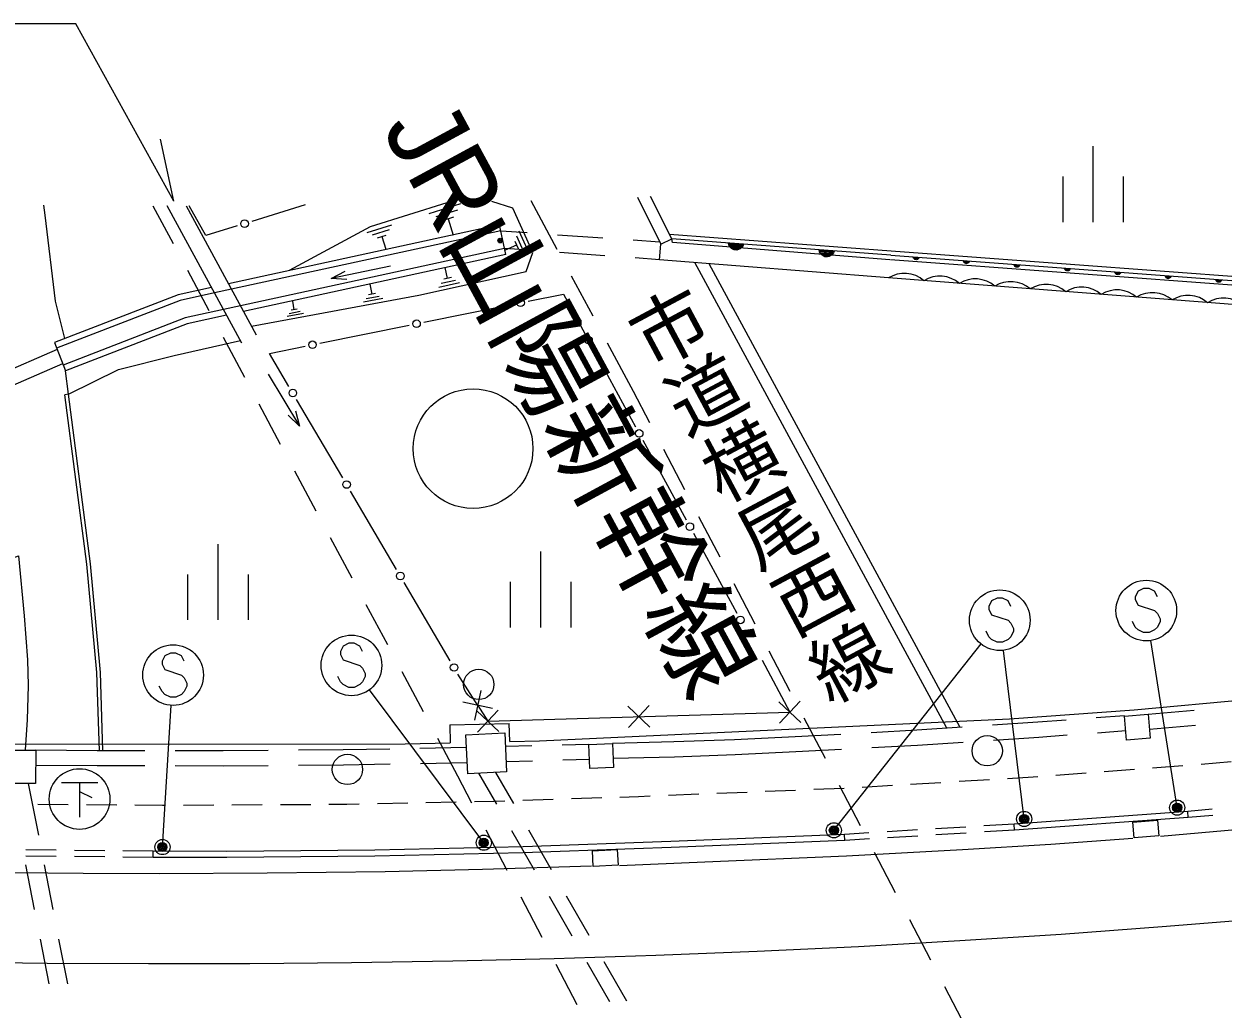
# Model space of a CAD drawing. Units: millimetres at full size, sheet at 1:1000; details may follow other scales. Extents: x 40000 to 680000, y 20000 to 380000.
# Drawn here: x 503900 to 543448, y 299524 to 332012 of the extents above; entities that cross this region are included whole.
import ezdxf
from ezdxf.enums import TextEntityAlignment as Align

# ---------------------------------------------------------------- set-up
doc = ezdxf.new("R2010")
doc.units = ezdxf.units.MM
doc.header["$LTSCALE"] = 1000
doc.header["$PDMODE"] = 32
doc.header["$PDSIZE"] = 500
doc.linetypes.add('CHAIN', pattern=[18.5, 12, -1.5, 3.5, -1.5])
for name, color, linetype, lineweight in [('M-BGD', 7, 'Continuous', 13), ('M-BGD-EXST', 7, 'Continuous', 13), ('M-BMK', 2, 'Continuous', 13), ('M-BMK-ROW', 7, 'Continuous', 13), ('M-STR-HTXT', 7, 'Continuous', 13), ('M-STR-STRC', 7, 'Continuous', 13)]:
    doc.layers.add(name, color=color, linetype=linetype, lineweight=lineweight)
doc.layers.add('M-BMK-HTXT', color=7, linetype='Continuous')
doc.styles.add('@ＭＳ ゴシック', font='')
doc.styles.add('ＭＳ Ｐゴシック', font='')
doc.styles.get('@ＭＳ ゴシック').set_extended_font_data('@MS Gothic')
doc.styles.get('ＭＳ Ｐゴシック').set_extended_font_data('MS PGothic')

msp = doc.modelspace()

# ---------------------------------------------------------------- linework, layer by layer
at = {"layer": 'M-BGD'}
for p, q in [((508847, 326168), (508402, 328208)), ((539160, 327978), (539160, 325478)), ((538160, 326978), (538160, 325478)), ((540160, 326978), (540160, 325478)), ((524131, 326302), (524907, 324745)), ((525265, 324924), (524570, 326318)), ((504540, 326032), (504590, 325703)), ((508155, 326016), (508819, 324772)), ((511084, 321490), (508622, 326016)), ((509247, 326017), (511563, 321760)), ((509897, 325031), (509351, 326017)), ((513171, 326042), (511415, 325500)), ((517843, 326117), (515321, 325325)), ((517260, 325761), (518309, 326091)), ((520028, 325932), (519335, 326152)), ((520682, 324480), (520028, 325932)), ((520620, 326187), (521479, 324585)), ((504590, 325703), (504925, 322872)), ((518194, 325870), (517481, 325646)), ((517701, 325531), (518079, 325650)), ((517890, 325590), (518061, 325045)), ((510937, 325352), (509897, 325031)), ((519585, 325387), (510647, 323444)), ((519628, 325192), (510747, 323261)), ((515321, 325325), (512646, 323879)), ((515218, 325138), (516029, 325393)), ((515940, 325222), (515389, 325049)), ((519798, 324410), (519585, 325387)), ((519628, 325192), (520500, 325132)), ((520219, 325188), (520548, 324459)), ((515559, 324960), (515851, 325052)), ((515705, 325006), (515837, 324584)), ((520150, 324718), (519771, 324548)), ((520091, 324850), (520209, 324587)), ((520378, 324523), (520155, 325019)), ((521498, 325063), (522994, 324961)), ((523992, 324892), (524864, 324832)), ((524867, 324235), (524907, 324745)), ((524907, 324745), (525265, 324924)), ((525187, 325080), (532505, 324534)), ((532493, 324384), (525265, 324924)), ((525292, 324803), (525265, 324924)), ((532462, 324233), (525292, 324803)), ((527150, 324723), (527134, 324784)), ((527134, 324784), (527633, 324747)), ((527176, 324671), (527150, 324723)), ((527152, 324753), (527611, 324719)), ((527598, 324689), (527160, 324722)), ((527167, 324692), (527586, 324660)), ((527633, 324747), (527608, 324689)), ((519755, 324605), (511045, 322712)), ((519798, 324410), (511145, 322529)), ((520566, 324547), (519755, 324605)), ((520469, 323848), (520682, 324480)), ((523059, 324366), (521563, 324474)), ((524867, 324235), (524056, 324294)), ((527222, 324617), (527176, 324671)), ((527554, 324633), (527195, 324659)), ((527270, 324584), (527222, 324617)), ((527223, 324627), (527522, 324605)), ((527470, 324579), (527270, 324594)), ((527328, 324559), (527270, 324584)), ((527408, 324553), (527328, 324559)), ((527469, 324569), (527408, 324553)), ((527521, 324595), (527469, 324569)), ((527575, 324641), (527521, 324595)), ((527608, 324689), (527575, 324641)), ((530141, 324500), (530126, 324561)), ((530126, 324561), (530624, 324524)), ((530168, 324447), (530141, 324500)), ((530144, 324529), (530602, 324495)), ((530590, 324466), (530151, 324499)), ((530159, 324468), (530578, 324437)), ((530214, 324394), (530168, 324447)), ((530546, 324409), (530187, 324436)), ((530214, 324404), (530514, 324382)), ((530261, 324360), (530214, 324394)), ((530320, 324336), (530261, 324360)), ((530461, 324355), (530262, 324370)), ((530399, 324330), (530320, 324336)), ((530461, 324345), (530399, 324330)), ((530513, 324372), (530461, 324345)), ((530566, 324418), (530513, 324372)), ((530600, 324465), (530566, 324418)), ((530624, 324524), (530600, 324465)), ((532493, 324384), (545799, 323394)), ((532505, 324534), (545864, 323540)), ((533232, 324305), (533225, 324330)), ((533225, 324330), (533425, 324315)), ((533232, 324317), (533416, 324303)), ((533242, 324284), (533232, 324305)), ((533411, 324292), (533235, 324305)), ((533425, 324315), (533415, 324292)), ((515993, 324028), (514035, 323616)), ((517874, 323620), (517796, 323975)), ((532414, 323635), (524867, 324235)), ((534343, 308782), (526023, 324143)), ((534782, 308811), (526498, 324105)), ((545734, 323249), (532482, 324231)), ((533239, 324293), (533406, 324280)), ((533260, 324263), (533242, 324284)), ((533393, 324269), (533250, 324280)), ((533280, 324249), (533260, 324263)), ((533261, 324267), (533380, 324258)), ((533360, 324247), (533280, 324253)), ((533303, 324240), (533280, 324249)), ((533335, 324237), (533303, 324240)), ((533359, 324244), (533335, 324237)), ((533380, 324254), (533359, 324244)), ((533402, 324272), (533380, 324254)), ((533415, 324292), (533402, 324272)), ((534895, 324181), (534889, 324206)), ((534889, 324206), (535088, 324191)), ((534905, 324161), (534895, 324181)), ((534896, 324193), (535079, 324180)), ((535074, 324168), (534899, 324181)), ((534902, 324169), (535069, 324156)), ((534924, 324139), (534905, 324161)), ((535057, 324145), (534913, 324156)), ((534924, 324143), (535044, 324134)), ((534943, 324126), (534924, 324139)), ((535023, 324124), (534943, 324130)), ((534966, 324116), (534943, 324126)), ((534998, 324114), (534966, 324116)), ((535023, 324120), (534998, 324114)), ((535043, 324130), (535023, 324120)), ((535065, 324149), (535043, 324130)), ((535078, 324168), (535065, 324149)), ((535088, 324191), (535078, 324168)), ((536558, 324058), (536552, 324082)), ((536552, 324082), (536751, 324067)), ((536568, 324037), (536558, 324058)), ((536559, 324070), (536742, 324056)), ((536737, 324044), (536562, 324057)), ((536565, 324045), (536733, 324033)), ((536587, 324015), (536568, 324037)), ((536720, 324022), (536576, 324032)), ((536587, 324019), (536707, 324011)), ((536606, 324002), (536587, 324015)), ((536686, 324000), (536606, 324006)), ((536629, 323992), (536606, 324002)), ((536661, 323990), (536629, 323992)), ((536686, 323996), (536661, 323990)), ((536707, 324007), (536686, 323996)), ((536728, 324025), (536707, 324007)), ((536741, 324044), (536728, 324025)), ((536751, 324067), (536741, 324044)), ((538221, 323934), (538215, 323959)), ((538215, 323959), (538414, 323944)), ((538232, 323913), (538221, 323934)), ((538222, 323946), (538406, 323932)), ((538401, 323921), (538225, 323934)), ((538228, 323921), (538396, 323909)), ((538250, 323892), (538232, 323913)), ((538383, 323898), (538239, 323909)), ((538391, 323901), (538370, 323883)), ((538405, 323920), (538391, 323901)), ((538414, 323944), (538405, 323920)), ((509291, 323890), (509998, 322567)), ((514035, 323616), (514496, 323856)), ((514554, 323582), (514035, 323616)), ((516925, 323067), (520469, 323848)), ((517666, 323459), (518131, 323562)), ((517997, 323647), (517751, 323593)), ((521952, 323704), (522661, 322382)), ((545277, 322637), (532414, 323635)), ((538250, 323896), (538370, 323887)), ((538269, 323878), (538250, 323892)), ((538293, 323869), (538269, 323878)), ((538349, 323876), (538270, 323882)), ((538324, 323866), (538293, 323869)), ((538349, 323872), (538324, 323866)), ((538370, 323883), (538349, 323872)), ((539884, 323810), (539878, 323835)), ((539878, 323835), (540078, 323820)), ((539895, 323789), (539884, 323810)), ((539885, 323822), (540069, 323809)), ((540064, 323797), (539888, 323810)), ((539892, 323798), (540059, 323785)), ((539913, 323768), (539895, 323789)), ((540046, 323774), (539903, 323785)), ((539932, 323755), (539913, 323768)), ((539914, 323772), (540033, 323763)), ((539956, 323745), (539932, 323755)), ((540013, 323753), (539933, 323759)), ((539988, 323742), (539956, 323745)), ((540012, 323749), (539988, 323742)), ((540033, 323759), (540012, 323749)), ((540054, 323778), (540033, 323759)), ((540068, 323797), (540054, 323778)), ((540078, 323820), (540068, 323797)), ((541548, 323687), (541541, 323711)), ((541541, 323711), (541741, 323696)), ((541558, 323666), (541548, 323687)), ((541549, 323699), (541732, 323685)), ((541727, 323673), (541552, 323686)), ((541555, 323674), (541722, 323662)), ((541577, 323644), (541558, 323666)), ((541709, 323650), (541566, 323661)), ((541577, 323648), (541697, 323639)), ((541596, 323631), (541577, 323644)), ((541676, 323629), (541596, 323635)), ((541619, 323621), (541596, 323631)), ((541651, 323619), (541619, 323621)), ((541675, 323625), (541651, 323619)), ((541696, 323635), (541675, 323625)), ((541718, 323654), (541696, 323635)), ((541731, 323673), (541718, 323654)), ((541741, 323696), (541731, 323673)), ((543211, 323563), (543205, 323587)), ((543205, 323587), (543404, 323573)), ((543221, 323542), (543211, 323563)), ((543212, 323575), (543395, 323561)), ((543390, 323550), (543215, 323563)), ((543218, 323550), (543386, 323538)), ((543240, 323521), (543221, 323542)), ((543373, 323527), (543229, 323537)), ((543240, 323525), (543360, 323516)), ((543259, 323507), (543240, 323521)), ((543339, 323505), (543259, 323511)), ((543282, 323497), (543259, 323507)), ((543360, 323512), (543339, 323501)), ((543381, 323530), (543360, 323512)), ((543394, 323549), (543381, 323530)), ((543404, 323573), (543394, 323549)), ((510087, 323323), (508990, 323084)), ((510187, 323140), (509048, 322892)), ((510747, 323261), (510187, 323140)), ((515499, 323124), (515269, 323081)), ((515384, 323102), (515322, 323435)), ((518264, 323477), (517581, 323326)), ((543314, 323495), (543282, 323497)), ((543339, 323501), (543314, 323495)), ((508990, 323084), (504906, 321507)), ((504925, 322872), (505241, 321636)), ((509048, 322892), (504978, 321320)), ((511045, 322712), (510485, 322591)), ((511407, 322048), (516925, 323067)), ((512815, 322588), (512763, 322870)), ((515741, 322957), (515102, 322839)), ((515185, 322960), (515620, 323040)), ((517093, 322174), (520034, 322766)), ((520525, 322865), (521697, 323101)), ((521697, 323101), (522402, 321804)), ((510485, 322591), (509221, 322316)), ((510585, 322408), (509278, 322124)), ((513118, 322465), (512577, 322365)), ((512647, 322468), (513015, 322536)), ((512913, 322606), (512718, 322570)), ((509221, 322316), (505194, 320760)), ((509278, 322124), (505266, 320574)), ((513662, 321483), (516603, 322075)), ((508854, 321080), (511039, 321573)), ((510469, 321685), (511176, 320362)), ((504996, 321274), (502888, 320359)), ((504906, 321507), (505266, 320574)), ((511999, 321148), (513172, 321384)), ((512641, 320057), (511999, 321148)), ((522640, 321364), (524072, 318728)), ((523134, 321501), (523993, 319899)), ((505176, 320807), (503006, 319866)), ((507015, 320611), (508854, 321080)), ((505365, 319802), (505266, 320574)), ((505365, 319802), (507015, 320611)), ((511957, 320466), (512989, 318752)), ((505365, 319802), (505246, 319786)), ((505978, 314199), (505246, 319786)), ((506097, 314212), (505365, 319802)), ((514414, 317039), (512894, 319625)), ((523993, 319899), (524530, 318873)), ((511647, 319480), (512354, 318157)), ((512851, 319253), (512989, 318752)), ((512989, 318752), (512611, 319108)), ((524311, 318289), (525743, 315653)), ((524993, 317987), (525688, 316658)), ((512825, 317275), (513532, 315952)), ((516187, 314021), (514667, 316608)), ((526152, 315772), (526847, 314443)), ((525982, 315213), (527414, 312577)), ((510299, 314858), (510299, 312358)), ((514003, 315070), (514710, 313747)), ((520937, 314610), (520937, 312110)), ((506303, 310619), (505978, 314199)), ((506423, 310627), (506097, 314212)), ((509299, 313858), (509299, 312358)), ((511299, 313858), (511299, 312358)), ((517960, 311003), (516440, 313590)), ((519937, 313610), (519937, 312110)), ((521937, 313610), (521937, 312110)), ((527310, 313557), (528005, 312227)), ((515181, 312865), (515888, 311542)), ((528469, 311341), (529164, 310012)), ((506392, 308043), (506303, 310619)), ((506497, 308043), (506423, 310627)), ((516360, 310660), (517066, 309337)), ((518867, 309538), (518213, 310572)), ((518973, 310027), (518761, 309049)), ((529506, 309680), (528821, 308953)), ((519356, 309432), (518379, 309644)), ((518837, 309362), (519565, 308677)), ((519544, 309383), (518858, 308656)), ((523818, 309511), (524546, 308825)), ((524525, 309532), (523839, 308804)), ((528799, 309659), (529527, 308974)), ((542496, 309370), (540985, 309240)), ((529627, 309126), (530323, 307797)), ((537339, 308980), (535841, 308881)), ((538272, 309050), (537339, 308980)), ((540202, 309193), (539269, 309124)), ((542540, 308872), (541027, 308742)), ((529336, 308500), (527340, 308404)), ((530842, 308581), (529336, 308500)), ((533346, 308716), (531840, 308635)), ((534844, 308815), (533346, 308716)), ((537374, 308482), (535874, 308382)), ((538310, 308551), (537374, 308482)), ((540243, 308695), (539307, 308625)), ((515963, 308096), (514431, 308068)), ((518494, 308144), (516962, 308115)), ((517538, 308456), (518202, 307212)), ((520654, 308204), (519781, 308181)), ((522528, 308253), (521654, 308230)), ((525338, 308334), (523310, 308283)), ((527340, 308404), (525338, 308334)), ((530869, 308082), (529362, 308001)), ((533376, 308217), (531868, 308136)), ((534876, 308316), (533376, 308217)), ((506316, 308043), (504289, 308059)), ((507892, 308042), (506316, 308043)), ((510469, 308039), (508892, 308041)), ((511950, 308050), (510469, 308039)), ((514431, 308068), (512950, 308057)), ((520676, 307704), (519804, 307681)), ((522548, 307753), (521676, 307730)), ((525353, 307834), (523331, 307783)), ((527361, 307904), (525353, 307834)), ((529362, 308001), (527361, 307904)), ((506314, 307543), (504286, 307559)), ((507892, 307542), (506314, 307543)), ((510471, 307539), (508892, 307541)), ((511954, 307550), (510471, 307539)), ((514437, 307568), (512954, 307557)), ((515978, 307596), (514437, 307568)), ((518518, 307644), (516977, 307615)), ((518897, 307300), (519481, 306280)), ((519458, 307326), (520046, 306299)), ((538934, 307302), (537937, 307228)), ((540530, 307422), (539533, 307347)), ((542125, 307542), (541128, 307467)), ((543719, 307681), (542723, 307590)), ((504041, 306962), (504374, 305258)), ((518202, 307212), (518666, 306324)), ((530786, 306911), (531481, 305581)), ((534145, 306988), (533146, 306928)), ((535742, 307084), (534744, 307024)), ((537192, 307172), (536341, 307120)), ((537339, 307183), (537192, 307172)), ((524166, 306524), (523556, 306505)), ((524556, 306540), (524166, 306524)), ((526154, 306605), (525155, 306565)), ((527753, 306670), (526754, 306630)), ((529352, 306735), (528352, 306695)), ((530950, 306800), (529951, 306760)), ((532548, 306892), (531549, 306832)), ((505360, 306259), (504360, 306267)), ((506960, 306247), (505960, 306255)), ((508464, 306235), (507560, 306242)), ((508560, 306236), (508464, 306235)), ((510159, 306244), (509160, 306239)), ((511759, 306253), (510759, 306247)), ((513359, 306261), (512359, 306256)), ((514551, 306268), (513959, 306264)), ((514959, 306276), (514551, 306268)), ((516559, 306310), (515559, 306289)), ((518159, 306344), (517159, 306323)), ((519394, 306370), (518758, 306356)), ((519758, 306382), (519394, 306370)), ((521357, 306433), (520358, 306401)), ((522956, 306485), (521957, 306453)), ((543095, 306110), (542284, 306038)), ((542287, 306038), (536560, 305623)), ((542301, 305839), (542284, 306038)), ((543113, 305911), (542301, 305839)), ((519129, 305438), (519824, 304108)), ((519978, 305412), (520724, 304110)), ((520543, 305431), (521289, 304130)), ((531771, 305333), (530967, 305284)), ((533368, 305429), (532370, 305369)), ((534965, 305526), (533967, 305466)), ((534977, 305327), (533979, 305266)), ((536562, 305623), (535564, 305563)), ((536574, 305424), (535576, 305363)), ((530979, 305084), (530967, 305284)), ((531783, 305133), (530979, 305084)), ((533380, 305230), (532382, 305169)), ((504963, 304559), (503963, 304569)), ((504965, 304759), (503965, 304769)), ((506563, 304543), (505563, 304553)), ((506565, 304743), (505565, 304753)), ((508163, 304526), (507163, 304536)), ((508165, 304726), (507165, 304736)), ((531945, 304695), (532640, 303366)), ((503953, 304279), (504241, 302806)), ((504565, 304276), (504852, 302804)), ((520440, 304181), (520444, 304165)), ((520287, 303222), (520982, 301893)), ((521221, 303243), (521966, 301941)), ((521786, 303262), (522532, 301960)), ((533103, 302480), (533798, 301151)), ((504432, 301825), (504719, 300353)), ((505044, 301823), (505331, 300350)), ((521445, 301006), (522140, 299677)), ((522463, 301073), (523209, 299772)), ((523029, 301093), (523774, 299791)), ((534262, 300265), (534957, 298935))]:
    msp.add_line(p, q, dxfattribs=at)
at = {"layer": 'M-BGD', "lineweight": 25}
for p, q in [((528252, 311035), (529163, 309317)), ((506481, 308609), (506482, 308909)), ((506481, 308609), (506482, 308909))]:
    msp.add_line(p, q, dxfattribs=at)
at = {"layer": 'M-BGD'}
for points in [[(508847, 326168), (505606, 332012), (485306, 332012)], [(503400, 314345), (503723, 314469), (503911, 312497), (504018, 311039), (504041, 310198), (504006, 309064), (503938, 308068)], [(518867, 309538), (519201, 309019), (529163, 309317)], [(542301, 305839), (536574, 305424), (536560, 305623)], [(530970, 305284), (525241, 305046), (520360, 304878), (515474, 304765), (510591, 304723), (508163, 304726)], [(530979, 305084), (525249, 304846), (520366, 304678), (515478, 304565), (510592, 304523), (508163, 304526), (508163, 304726)]]:
    msp.add_lwpolyline(points, dxfattribs=at)
for points in [[(541051, 308453), (540269, 308388), (540203, 309184), (540985, 309249)], [(519820, 307343), (518535, 307283), (518474, 308570), (519759, 308630)], [(523343, 307487), (522560, 307455), (522528, 308247), (523311, 308279)], [(504282, 306960), (503189, 306967), (503196, 308064), (504289, 308057)], [(541288, 305756), (541332, 305238), (540520, 305170), (540477, 305688)], [(523467, 304781), (523494, 304265), (522675, 304222), (522648, 304739)]]:
    msp.add_lwpolyline(points, close=True, dxfattribs=at)
for centre, radius in [((511176, 325426), 125), ((519607, 324868), 75), ((519607, 324868), 45), ((519607, 324868), 15), ((520279, 322815), 125), ((516848, 322125), 125), ((513417, 321434), 125), ((522521, 321584), 125), ((512768, 319841), 125), ((518714, 318006), 1974), ((524192, 318509), 125), ((514541, 316823), 125), ((525863, 315433), 125), ((516314, 313806), 125), ((527533, 312358), 125), ((518087, 310788), 125), ((518902, 310229), 500), ((535671, 308040), 500), ((514569, 307426), 500)]:
    msp.add_circle(centre, radius, dxfattribs=at)
for centre in [(532938, 322810), (534108, 322719), (535277, 322629), (536446, 322538), (537616, 322447), (538785, 322356), (539955, 322265), (541124, 322175), (542293, 322084), (543463, 321993)]:
    msp.add_arc(centre, 977, 48.691, 122.4308, dxfattribs=at)
at = {"layer": 'M-BGD-EXST'}
for p, q in [((505133, 307000), (506333, 307000)), ((505733, 307000), (505733, 305850)), ((505733, 306700), (506133, 306500))]:
    msp.add_line(p, q, dxfattribs=at)
msp.add_circle((505733, 306450), 1000, dxfattribs=at)
at = {"layer": 'M-BMK', "linetype": 'CHAIN'}
msp.add_lwpolyline([(501315, 301077), (504661, 301037), (508008, 301020), (511355, 301026), (514701, 301056), (518047, 301111), (521393, 301191), (524738, 301298), (528082, 301431), (531425, 301591), (534766, 301779), (538106, 301996), (541443, 302242), (544778, 302518)], dxfattribs=at)
at = {"layer": 'M-BMK-ROW', "color": 30}
msp.add_line((540522, 309387), (551260, 310382), dxfattribs=at)
at = {"layer": 'M-BMK-ROW'}
for p, q in [((536411, 309092), (540522, 309387)), ((517942, 308898), (519906, 308943)), ((517942, 308898), (517954, 308299)), ((519921, 308344), (519906, 308943)), ((520904, 308370), (536411, 309092)), ((501211, 308262), (516478, 308271)), ((516478, 308271), (517954, 308299)), ((519921, 308344), (520904, 308370))]:
    msp.add_line(p, q, dxfattribs=at)
at = {"layer": 'M-STR-HTXT'}
for p, q in [((541936, 306166), (541073, 311680)), ((530613, 305418), (535475, 311572)), ((536889, 305793), (536208, 311353)), ((519066, 305010), (515302, 310055)), ((508467, 304865), (508757, 309541))]:
    msp.add_line(p, q, dxfattribs=at)
for centre, radius in [((541936, 306166), 150), ((541936, 306166), 120), ((541936, 306166), 90), ((541936, 306166), 60), ((541936, 306166), 30), ((541936, 306166), 20), ((536889, 305793), 150), ((536889, 305793), 120), ((536889, 305793), 90), ((536889, 305793), 60), ((536889, 305793), 30), ((536889, 305793), 20), ((530613, 305418), 150), ((530613, 305418), 120), ((530613, 305418), 90), ((530613, 305418), 60), ((530613, 305418), 30), ((530613, 305418), 20), ((508467, 304865), 150), ((508467, 304865), 120), ((508467, 304865), 90), ((508467, 304865), 60), ((519066, 305010), 150), ((519066, 305010), 120), ((519066, 305010), 90), ((519066, 305010), 60), ((519066, 305010), 30), ((519066, 305010), 20), ((508467, 304865), 30), ((508467, 304865), 20)]:
    msp.add_circle(centre, radius, dxfattribs=at)
for p in [(541936, 306166), (536889, 305793), (530613, 305418), (508467, 304865), (519066, 305010)]:
    msp.add_point(p, dxfattribs=at)
at = {"layer": 'M-STR-STRC'}
for p, q in [((540645, 313301), (540555, 313120)), ((540827, 313392), (540645, 313301)), ((541009, 313392), (540827, 313392)), ((541191, 313301), (541009, 313392)), ((541282, 313120), (541191, 313301)), ((535813, 312982), (535722, 312800)), ((535995, 313073), (535813, 312982)), ((536177, 313073), (535995, 313073)), ((536359, 312982), (536177, 313073)), ((536450, 312800), (536359, 312982)), ((540555, 313120), (540555, 313029)), ((540555, 313029), (540645, 312847)), ((540645, 312847), (541191, 312665)), ((535722, 312800), (535722, 312709)), ((535722, 312709), (535813, 312527)), ((535813, 312527), (536359, 312346)), ((541191, 312665), (541282, 312574)), ((541282, 312574), (541373, 312392)), ((536359, 312346), (536450, 312255)), ((536450, 312255), (536541, 312073)), ((536541, 312073), (536541, 311982)), ((540555, 312120), (540464, 312301)), ((540645, 312029), (540555, 312120)), ((541282, 312120), (541191, 312029)), ((541373, 312301), (541282, 312120)), ((541373, 312392), (541373, 312301)), ((535722, 311800), (535631, 311982)), ((535813, 311709), (535722, 311800)), ((535995, 311618), (535813, 311709)), ((536359, 311709), (536177, 311618)), ((536450, 311800), (536359, 311709)), ((536541, 311982), (536450, 311800)), ((540827, 311938), (540645, 312029)), ((541009, 311938), (540827, 311938)), ((541191, 312029), (541009, 311938)), ((508728, 311266), (508546, 311175)), ((508910, 311266), (508728, 311266)), ((509091, 311175), (508910, 311266)), ((514430, 311495), (514339, 311313)), ((514339, 311313), (514339, 311222)), ((514612, 311586), (514430, 311495)), ((514793, 311586), (514612, 311586)), ((514975, 311495), (514793, 311586)), ((515066, 311313), (514975, 311495)), ((536177, 311618), (535995, 311618)), ((508546, 311175), (508455, 310993)), ((508455, 310993), (508455, 310902)), ((508455, 310902), (508546, 310721)), ((509182, 310993), (509091, 311175)), ((514339, 311222), (514430, 311040)), ((514430, 311040), (514975, 310858)), ((514975, 310858), (515066, 310767)), ((508546, 310721), (509091, 310539)), ((509091, 310539), (509182, 310448)), ((514339, 310313), (514248, 310495)), ((515066, 310767), (515157, 310586)), ((515157, 310495), (515066, 310313)), ((515157, 310586), (515157, 310495)), ((508455, 309993), (508364, 310175)), ((509182, 310448), (509273, 310266)), ((509273, 310175), (509182, 309993)), ((509273, 310266), (509273, 310175)), ((514430, 310222), (514339, 310313)), ((514612, 310131), (514430, 310222)), ((514793, 310131), (514612, 310131)), ((514975, 310222), (514793, 310131)), ((515066, 310313), (514975, 310222)), ((508546, 309902), (508455, 309993)), ((508728, 309812), (508546, 309902)), ((508910, 309812), (508728, 309812)), ((509091, 309902), (508910, 309812)), ((509182, 309993), (509091, 309902))]:
    msp.add_line(p, q, dxfattribs=at)
for points in [[(541381, 305227), (545728, 305613), (549192, 305957), (552936, 306342), (556093, 306704)], [(523545, 304262), (526362, 304376), (531029, 304575), (534854, 304780), (537772, 304963), (540472, 305157)], [(501185, 304047), (505849, 304005), (508369, 303996), (511920, 304016), (515812, 304063), (519019, 304135), (522619, 304243)]]:
    msp.add_lwpolyline(points, dxfattribs=at)
for centre in [(540918, 312665), (536086, 312346), (514702, 310858), (508819, 310539)]:
    msp.add_circle(centre, 1000, dxfattribs=at)

# ---------------------------------------------------------------- texts
at = {"layer": 'M-BGD', "style": '@ＭＳ ゴシック'}
msp.add_text('市道横尾西線', height=1833, rotation=298.154, dxfattribs=at).set_placement((524578, 323111), align=Align.MIDDLE_LEFT)
at = {"layer": 'M-BMK-HTXT', "style": 'ＭＳ Ｐゴシック'}
msp.add_text('JR山陽新幹線', height=2566, rotation=298.467, dxfattribs=at).set_placement((520151, 318707), align=Align.BOTTOM_CENTER)

doc.saveas('drawing.dxf')
